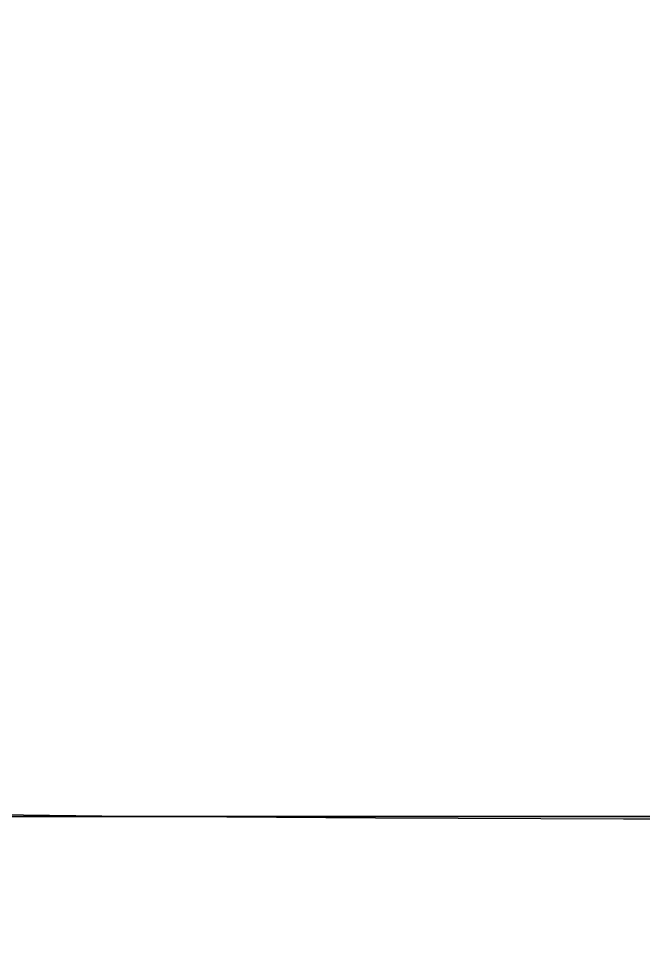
# Model space of a CAD drawing. Header units: inches. Extents: x -31 to 122, y -49 to 49.
# Drawn here: x -0.00603 to -0.00013, y -0.5013 to -0.49245 of the extents above; entities that cross this region are included whole.
import ezdxf

# ---------------------------------------------------------------- set-up
doc = ezdxf.new("R2010")
doc.units = ezdxf.units.IN
doc.header["$MEASUREMENT"] = 0
doc.linetypes.add('HIDDEN2', pattern=[0.1875, 0.125, -0.0625])

# ---------------------------------------------------------------- blocks, each defined once
blk = doc.blocks.new('hv1s_rdi')
at = {"linetype": 'Continuous'}
blk.add_line((0.5, -0.5), (-0.5, -0.5), dxfattribs=at)
blk = doc.blocks.new('hv1r_rdi')
at = {"linetype": 'Continuous'}
blk.add_arc((0, 0), 0.5, 221.4096221092709, 138.5903778907291, dxfattribs=at)
blk = doc.blocks.new('hdfsupu')
at = {"linetype": 'HIDDEN2'}
blk.add_line((-0.5, -0.5), (0.5, -0.5), dxfattribs=at)
blk = doc.blocks.new('hdfsup')
at = {"linetype": 'ByBlock'}
blk.add_line((-0.5, -0.5), (0.5, -0.5), dxfattribs=at)
blk = doc.blocks.new('hdfretu')
at = {"linetype": 'HIDDEN2'}
blk.add_line((-0.5, -0.5), (0.5, -0.5), dxfattribs=at)
blk = doc.blocks.new('hdfret')
at = {"linetype": 'ByBlock'}
blk.add_line((-0.5, -0.5), (0.5, -0.5), dxfattribs=at)
blk = doc.blocks.new('hdfexhu')
at = {"linetype": 'HIDDEN2'}
blk.add_line((-0.5, -0.5), (0.5, -0.5), dxfattribs=at)
blk = doc.blocks.new('hdfexh')
at = {"linetype": 'ByBlock'}
blk.add_line((-0.5, -0.5), (0.5, -0.5), dxfattribs=at)
blk = doc.blocks.new('HVRF25')
blk.add_circle((0, 0), 22)
blk = doc.blocks.new('HVRF19')
blk.add_circle((0, 0), 16.5)
blk = doc.blocks.new('HVRF13')
blk.add_circle((0, 0), 12)
blk = doc.blocks.new('hvrhc')
blk.add_line((0.5, -0.5), (-0.5, -0.5))
blk = doc.blocks.new('HVRF37')
blk.add_circle((0, 0), 31)
blk = doc.blocks.new('HVRF31')
blk.add_circle((0, 0), 25)
blk = doc.blocks.new('J12')
blk.add_arc((-3.329427995376737, 0), 6, 284.9570676798153, 75.04293232018463)
blk = doc.blocks.new('J10')
blk.add_arc((-2.774523329480614, 0), 5, 284.9570676798153, 75.04293232018463)
blk = doc.blocks.new('J8')
blk.add_arc((-2.219618663584491, 0), 4, 284.9570676798153, 75.04293232018463)
blk = doc.blocks.new('J6')
blk.add_arc((-1.664713997688368, 0), 3, 284.9570676798153, 75.04293232018463)
blk = doc.blocks.new('J18')
blk.add_arc((-4.994141993065107, 0), 9, 284.9570676798153, 75.04293232018463)
blk = doc.blocks.new('J16')
blk.add_arc((-4.439237327168982, 0), 8, 284.9570676798153, 75.04293232018463)
blk = doc.blocks.new('J14')
blk.add_arc((-3.884332661272857, 0), 7, 284.9570676798153, 75.04293232018463)

msp = doc.modelspace()

# ---------------------------------------------------------------- block references
for name in ['HVRF37', 'HVRF31', 'HVRF25', 'HVRF19', 'HVRF13', 'J18', 'J16', 'J14', 'J12', 'J10', 'J8', 'J6', 'hv1r_rdi', 'hv1s_rdi', 'hdfsupu', 'hdfsup', 'hdfretu', 'hdfret', 'hdfexhu', 'hdfexh', 'hvrhc']:
    msp.add_blockref(name, (0, 0))

doc.saveas('drawing.dxf')
